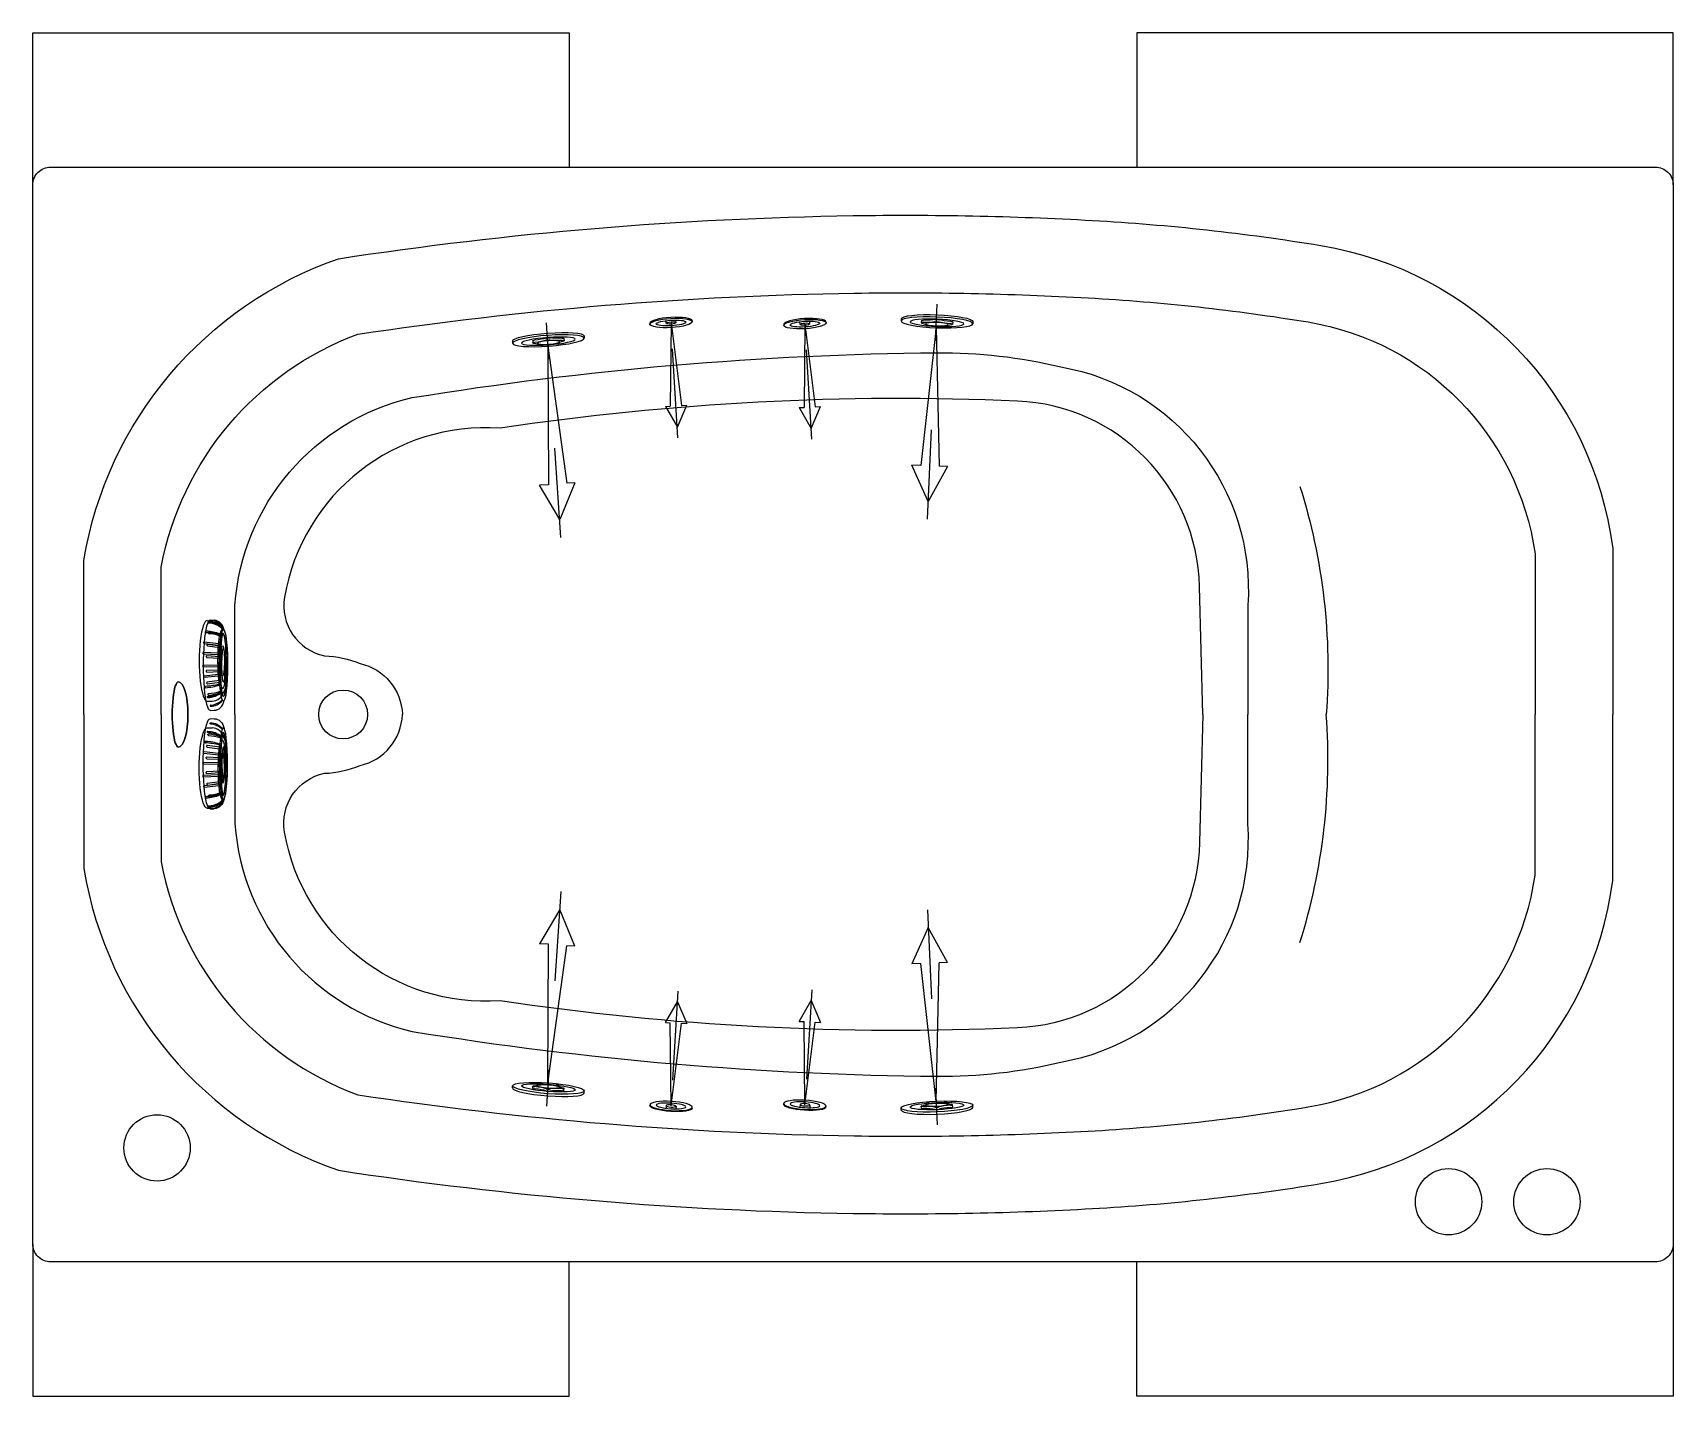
# Model space of a CAD drawing. Header units: millimetres. Extents: x -1245.69 to -1243.86, y 2264.48 to 2266.01.
import ezdxf

# ---------------------------------------------------------------- set-up
doc = ezdxf.new("R2010")
doc.units = ezdxf.units.MM
doc.linetypes.add('CENTER', pattern=[2, 1.25, -0.25, 0.25, -0.25])
for name, color, linetype in [('CONTOR04', 7, 'Continuous'), ('jacuzzi', 1, 'Continuous'), ('LCENTR02', 1, 'CENTER'), ('LCOTA02', 1, 'Continuous')]:
    doc.layers.add(name, color=color, linetype=linetype)

# ---------------------------------------------------------------- blocks, each defined once
blk = doc.blocks.new('A$C18C942D9')
at = {"layer": 'LCOTA02'}
for p, q in [((1.39, 14.07), (2.25, 14.06)), ((1.39, 14.07), (2.25, 14.06)), ((0.91, 10.36), (3.39, 10.07)), ((0.72, 8.27), (3.27, 8.13)), ((0.74, 8.55), (3.28, 8.42)), ((0.87, 10.09), (3.36, 9.79)), ((0.71, 6.26), (3.26, 6.35)), ((0.72, 5.98), (3.27, 6.07)), ((0.82, 4.43), (3.33, 4.69)), ((0.85, 4.16), (3.35, 4.41)), ((1.39, 0), (2.25, 0.01))]:
    blk.add_line(p, q, dxfattribs=at)
for centre, radius, start, end in [((1.63, 13.71), 0.086, 68.3204, 262.6804), ((1.63, 10.22), 3.41, 44.3309, 90.2321), ((1.75, 10.74), 3.06, 37.8314, 91.6456), ((2.23, 11.96), 2.1, 15.4909, 89.5), ((0.89, 10.23), 0.136, 80.818, 264.7502), ((1.15, 12.09), 0.124, 70.0987, 280.7386), ((1.13, 5.34), 6.63, 68.2863, 89.644), ((1.13, 6.05), 6.16, 66.1373, 89.444), ((0.73, 8.41), 0.139, 86.3618, 267.5776), ((0.71, 6.12), 0.139, 91.7123, 272.3078), ((0.83, 4.29), 0.137, 94.5439, 277.7632), ((1.09, 2.48), 0.134, 97.3715, 283.5655), ((-0.04, 18.07), 15.5, 274.0945, 283.2492), ((0.37, 12.75), 10.42, 274.1152, 287.7136), ((1.47, 0.72), 0.086, 97.3196, 291.6796), ((1.21, 5.45), 4.65, 273.0204, 304.8844), ((1.38, 4.67), 4.04, 271.6748, 309.1263), ((2.23, 2.11), 2.1, 270.5, 344.4472)]:
    blk.add_arc(centre, radius, start, end, dxfattribs=at)
blk.add_ellipse((1.39, 7.04), major_axis=(0, 7.03), ratio=0.198307, start_param=6.281174, end_param=9.428239, dxfattribs=at)
for major_axis, ratio in [((0, 5.6), 0.1484), ((0, 4.89), 0.114375), ((0, 2.65), 0.112344)]:
    blk.add_ellipse((4.09, 7.03), major_axis=major_axis, ratio=ratio, dxfattribs=at)
blk = doc.blocks.new('PO')
at = {"layer": 'CONTOR04', "xscale": 0.639661404713691, "yscale": 0.639661404713691, "zscale": 0.639661404713691, "rotation": 359.9917632775139}
blk.add_blockref('A$C18C942D9', (-0.89, -4.5), dxfattribs=at)
blk = doc.blocks.new('PLX')
at = {"layer": 'LCENTR02'}
blk.add_line((21.97, 0), (-2.03, 0), dxfattribs=at)
at = {"layer": 'LCOTA02'}
for p, q in [((-0.28, 4.09), (-0.03, 4.09)), ((-0.14, 1.83), (0.13, 1.84)), ((15.99, 1.96), (15.99, 1.06)), ((15.99, 1.96), (19.97, 0.01)), ((0.56, 0), (15.99, 1.06)), ((19.97, 0.01), (16.01, -2)), ((-0.13, -1.66), (0.12, -1.66)), ((0.56, 0), (16.01, -0.99)), ((16.01, -0.99), (16.01, -2)), ((-0.24, -3.91), (0.01, -3.91))]:
    blk.add_line(p, q, dxfattribs=at)
at = {"layer": 'LCOTA02', "extrusion": (0, 0, -1)}
for centre, major_axis, ratio, start_param, end_param in [((-0.26, 0.09), (-0.02, 4), 0.15, 3.141593, 6.283185), ((-0.01, 0.09), (-0.02, 4), 0.15, 3.141593, 9.424778), ((0.04, 0.09), (-0.02, 3), 0.133333, 3.141593, 9.424778), ((-0.14, 1.57), (-0.001, 0.268), 0.15, -1.378279, 0), ((0.11, 1.57), (-0.001, 0.268), 0.15, -1.378279, 0.74996), ((-0.3, 0.08), (-0.001, 0.268), 0.15, 3.648269, 5.776509), ((-0.46, 1.98), (-0.01, 1.9), 0.15, 1.763314, 2.634916), ((-0.05, 0.09), (-0.001, 0.268), 0.15, 3.648269, 5.776509), ((-0.21, 1.98), (-0.01, 1.9), 0.15, 1.763314, 2.634916), ((0.19, 0.09), (-0.01, 1.25), 0.15, 3.141593, 9.424778), ((0.32, 3.16), (-0.01, 1.9), 0.15, 3.019951, 3.891553), ((0.37, 1), (-0.001, 0.268), 0.15, -0.121642, 2.006598), ((0.67, 0.09), (-0.01, 1.9), 0.15, 4.276588, 5.14819), ((-0.45, -1.81), (-0.01, 1.9), 0.15, 0.506677, 1.378279), ((-0.13, -1.4), (-0.001, 0.268), 0.15, 3.141593, 4.519872), ((-0.2, -1.81), (-0.01, 1.9), 0.15, 0.506677, 1.378279), ((0.12, -1.39), (-0.001, 0.268), 0.15, 2.391632, 4.519872), ((0.35, -2.98), (-0.01, 1.9), 0.15, -0.74996, 0.121642), ((0.38, -0.83), (-0.001, 0.268), 0.15, 1.134995, 3.263235)]:
    blk.add_ellipse(centre, major_axis=major_axis, ratio=ratio, start_param=start_param, end_param=end_param, dxfattribs=at)
blk = doc.blocks.new('A$C302A24D9')
at = {"layer": 'jacuzzi'}
for p, q in [((0, 1.23), (0, 1.02)), ((1.81, 1.02), (1.81, 1.61)), ((2.9, 1.02), (2.9, 1.61)), ((4.71, 1.23), (4.71, 1.02))]:
    blk.add_line(p, q, dxfattribs=at)
at = {"layer": 'jacuzzi', "extrusion": (0, 0, -1)}
for centre, major_axis, ratio, start_param, end_param in [((2.36, 1.23), (2.36, 0), 0.431953, 3.141593, 6.283185), ((2.36, 1.02), (2.36, 0), 0.431953, 3.141593, 9.424778), ((2.36, 1.02), (1.65, 0), 0.381644, 3.141593, 9.424778), ((2.36, 1.02), (0.544, 0), 0.461888, 1.570796326794896, 7.853981633974482)]:
    blk.add_ellipse(centre, major_axis=major_axis, ratio=ratio, start_param=start_param, end_param=end_param, dxfattribs=at)
blk = doc.blocks.new('BMG')
at = {"layer": 'LCENTR02'}
blk.add_line((0, -12.84), (0, 1.55), dxfattribs=at)
at = {"layer": 'LCOTA02'}
for p, q in [((0, 0), (-0.59, -9.27)), ((0, 0), (0.64, -9.26)), ((0, -11.64), (-1.2, -9.27)), ((-0.59, -9.27), (-1.2, -9.27)), ((1.18, -9.25), (0, -11.64)), ((1.18, -9.25), (0.64, -9.26))]:
    blk.add_line(p, q, dxfattribs=at)
at = {"layer": 'CONTOR04', "yscale": 0.5}
blk.add_blockref('A$C302A24D9', (-2.36, -0.51), dxfattribs=at)

msp = doc.modelspace()

# ---------------------------------------------------------------- linework, layer by layer
at = {"layer": 'jacuzzi'}
for p, q in [((-1245.6902, 2265.8385), (-1245.6902, 2266.0086)), ((-1245.6902, 2266.0086), (-1245.0902, 2266.0086)), ((-1245.0902, 2266.0086), (-1245.0902, 2265.8585)), ((-1243.8552, 2266.0086), (-1244.4552, 2266.0086)), ((-1244.4552, 2266.0086), (-1244.4552, 2265.8585)), ((-1243.8552, 2265.8385), (-1243.8552, 2266.0086)), ((-1245.4951, 2265.351), (-1245.4896, 2265.3509)), ((-1245.4951, 2265.351), (-1245.4896, 2265.3509)), ((-1245.4982, 2265.3273), (-1245.4823, 2265.3254)), ((-1245.4993, 2265.3139), (-1245.483, 2265.313)), ((-1245.4992, 2265.3156), (-1245.483, 2265.3148)), ((-1245.4984, 2265.3255), (-1245.4824, 2265.3236)), ((-1245.4994, 2265.301), (-1245.4831, 2265.3016)), ((-1245.4994, 2265.2992), (-1245.483, 2265.2998)), ((-1245.4987, 2265.2893), (-1245.4826, 2265.291)), ((-1245.4985, 2265.2876), (-1245.4825, 2265.2892)), ((-1245.4951, 2265.261), (-1245.4896, 2265.261)), ((-1245.4951, 2265.231), (-1245.4896, 2265.2309)), ((-1245.4987, 2265.2026), (-1245.4826, 2265.2009)), ((-1245.4985, 2265.2044), (-1245.4825, 2265.2027)), ((-1245.4994, 2265.1927), (-1245.483, 2265.1921)), ((-1245.4994, 2265.1909), (-1245.4831, 2265.1904)), ((-1245.4993, 2265.1781), (-1245.483, 2265.1789)), ((-1245.4992, 2265.1763), (-1245.483, 2265.1771)), ((-1245.4984, 2265.1664), (-1245.4824, 2265.1684)), ((-1245.4982, 2265.1647), (-1245.4823, 2265.1666)), ((-1245.4951, 2265.141), (-1245.4896, 2265.141)), ((-1245.4951, 2265.141), (-1245.4896, 2265.141)), ((-1245.6902, 2264.6535), (-1245.6902, 2264.4833)), ((-1243.8552, 2264.6535), (-1243.8552, 2264.4833)), ((-1245.0902, 2264.4833), (-1245.0902, 2264.6335)), ((-1244.4552, 2264.4833), (-1244.4552, 2264.6335)), ((-1245.6902, 2264.4833), (-1245.0902, 2264.4833)), ((-1243.8552, 2264.4833), (-1244.4552, 2264.4833))]:
    msp.add_line(p, q, dxfattribs=at)
at = {"layer": 'jacuzzi', "color": 3}
msp.add_lwpolyline([(-1245.6702, 2265.8585), (-1243.8752, 2265.8585, -0.414214), (-1243.8552, 2265.8385), (-1243.8552, 2264.6535, -0.414214), (-1243.8752, 2264.6335), (-1245.6702, 2264.6335, -0.414214), (-1245.6902, 2264.6535), (-1245.6902, 2265.8385, -0.414214)], format="xyb", close=True, dxfattribs=at)
at = {"layer": 'jacuzzi'}
for points in [[(-1245.6332, 2265.246), (-1245.6332, 2265.4184, -0.274461), (-1245.3481, 2265.7559, -0.03418), (-1244.7727, 2265.8041, -0.017717), (-1244.5048, 2265.7987, -0.02689), (-1244.2495, 2265.7707, -0.331905), (-1243.9229, 2265.4316), (-1243.9229, 2265.246)], [(-1245.5465, 2265.246), (-1245.5465, 2265.4108, -0.263367), (-1245.3268, 2265.6714, -0.033678), (-1244.7714, 2265.7174, -0.017717), (-1244.5096, 2265.7121, -0.02689), (-1244.2636, 2265.6851, -0.327274), (-1244.0097, 2265.4258), (-1244.0097, 2265.246)], [(-1245.4641, 2265.246), (-1245.4641, 2265.3682, -0.329356), (-1245.2657, 2265.6005, -0.037981), (-1244.6789, 2265.6507, -0.061626), (-1244.5402, 2265.6348, -0.384461), (-1244.331, 2265.3682), (-1244.331, 2265.246)], [(-1244.3812, 2265.246), (-1244.3851, 2265.3893, 0.394979), (-1244.5887, 2265.5966, 0.048196), (-1245.1675, 2265.5662, 0.385528), (-1245.4086, 2265.3774, 0.404331), (-1245.3639, 2265.3117, -0.090214), (-1245.3241, 2265.303, -0.341775), (-1245.2768, 2265.246, -22.828781)], [(-1244.2728, 2265.5012, -0.095544), (-1244.2434, 2265.246, -26.465068)], [(-1245.6332, 2265.246), (-1245.6332, 2265.0736, 0.274461), (-1245.3481, 2264.736, 0.03418), (-1244.7727, 2264.6878, 0.017717), (-1244.5048, 2264.6932, 0.02689), (-1244.2495, 2264.7212, 0.331905), (-1243.9229, 2265.0603), (-1243.9229, 2265.246)], [(-1245.5465, 2265.246), (-1245.5465, 2265.0812, 0.263367), (-1245.3268, 2264.8205, 0.033678), (-1244.7714, 2264.7746, 0.017717), (-1244.5096, 2264.7798, 0.02689), (-1244.2636, 2264.8069, 0.327274), (-1244.0097, 2265.0661), (-1244.0097, 2265.246)], [(-1245.4641, 2265.246), (-1245.4641, 2265.1237, 0.329356), (-1245.2657, 2264.8914, 0.037981), (-1244.6789, 2264.8412, 0.061626), (-1244.5402, 2264.8571, 0.384461), (-1244.331, 2265.1237), (-1244.331, 2265.246)], [(-1244.3812, 2265.246), (-1244.3851, 2265.1026, -0.394979), (-1244.5887, 2264.8953, -0.048196), (-1245.1675, 2264.9257, -0.385528), (-1245.4086, 2265.1145, -0.404331), (-1245.3639, 2265.1802, 0.090214), (-1245.3241, 2265.1889, 0.341775), (-1245.2768, 2265.246, 22.828781)], [(-1244.2728, 2264.9908, 0.095544), (-1244.2434, 2265.246, 26.465068)]]:
    msp.add_lwpolyline(points, format="xyb", dxfattribs=at)
for centre, radius in [((-1245.3431, 2265.246), 0.0273), ((-1245.3431, 2265.246), 0.0273), ((-1245.5512, 2264.7611), 0.0371), ((-1244.1065, 2264.7008), 0.0371), ((-1243.9964, 2264.7008), 0.0371)]:
    msp.add_circle(centre, radius, dxfattribs=at)
for centre, radius, start, end in [((-1245.4935, 2265.3487), 0.00055, 68.3122, 262.6722), ((-1245.4935, 2265.3263), 0.0218, 44.3227, 90.2239), ((-1245.4928, 2265.3296), 0.0196, 37.8232, 91.6373), ((-1245.4897, 2265.3375), 0.0134, 15.4826, 89.4918), ((-1245.4983, 2265.3264), 0.000869, 80.8097, 264.742), ((-1245.4966, 2265.3383), 0.000793, 70.0905, 280.7303), ((-1245.4967, 2265.2951), 0.0424, 68.278, 89.6357), ((-1245.4967, 2265.2997), 0.0394, 66.1291, 89.4358), ((-1245.4993, 2265.3147), 0.000887, 86.3536, 267.5694), ((-1245.4994, 2265.3001), 0.000891, 91.7041, 272.2995), ((-1245.497, 2265.2768), 0.000857, 97.3632, 283.5572), ((-1245.5042, 2265.3766), 0.0991, 274.0863, 283.241), ((-1245.5016, 2265.3425), 0.0667, 274.107, 287.7054), ((-1245.4962, 2265.2958), 0.0297, 273.0121, 304.8762), ((-1245.4951, 2265.2908), 0.0258, 271.6666, 309.118), ((-1245.4897, 2265.2744), 0.0134, 270.4918, 344.4389), ((-1245.4946, 2265.2656), 0.00055, 97.3113, 291.6713), ((-1245.497, 2265.2151), 0.000857, 76.4428, 262.6368), ((-1245.5016, 2265.1494), 0.0667, 72.2946, 85.893), ((-1245.4946, 2265.2264), 0.00055, 68.3287, 262.6887), ((-1245.4962, 2265.1961), 0.0297, 55.1238, 86.9879), ((-1245.4951, 2265.2011), 0.0258, 50.882, 88.3334), ((-1245.4897, 2265.2175), 0.0134, 15.5611, 89.5082), ((-1245.5042, 2265.1154), 0.0991, 76.759, 85.9137), ((-1245.4994, 2265.1918), 0.000891, 87.7005, 268.2959), ((-1245.4993, 2265.1772), 0.000887, 92.4306, 273.6464), ((-1245.4983, 2265.1655), 0.000869, 95.258, 279.1903), ((-1245.4966, 2265.1536), 0.000793, 79.2697, 289.9095), ((-1245.4967, 2265.1968), 0.0424, 270.3643, 291.722), ((-1245.4967, 2265.1922), 0.0394, 270.5642, 293.8709), ((-1245.4935, 2265.1432), 0.00055, 97.3278, 291.6878), ((-1245.4935, 2265.1656), 0.0218, 269.7761, 315.6773), ((-1245.4928, 2265.1623), 0.0196, 268.3627, 322.1768), ((-1245.4897, 2265.1544), 0.0134, 270.5082, 344.5174)]:
    msp.add_arc(centre, radius, start, end, dxfattribs=at)
for centre, major_axis, ratio, start_param, end_param in [((-1245.4951, 2265.306), (0, 0.045), 0.198307, 6.281174, 9.428239), ((-1245.5274, 2265.246), (0, 0.0365), 0.186255, 6.283185, 9.424778), ((-1245.5274, 2265.246), (0, 0.0365), 0.295801, 3.141593, 6.283185)]:
    msp.add_ellipse(centre, major_axis=major_axis, ratio=ratio, start_param=start_param, end_param=end_param, dxfattribs=at)
for major_axis, ratio in [((0, 0.0358), 0.1484), ((0, 0.0313), 0.114375), ((0, 0.0169), 0.112344)]:
    msp.add_ellipse((-1245.4778, 2265.306), major_axis=major_axis, ratio=ratio, dxfattribs=at)
at = {"layer": 'jacuzzi', "extrusion": (0, 0, -1)}
for centre, major_axis, ratio, start_param, end_param in [((-1245.5274, 2265.246), (0, -0.0365), 0.186255, 6.283185, 9.424778), ((-1245.5274, 2265.246), (0, -0.0365), 0.295801, 3.141593, 6.283185), ((-1245.4951, 2265.186), (0, -0.045), 0.198307, 6.281174, 9.428239)]:
    msp.add_ellipse(centre, major_axis=major_axis, ratio=ratio, start_param=start_param, end_param=end_param, dxfattribs=at)
for major_axis, ratio in [((0, -0.0358), 0.1484), ((0, -0.0313), 0.114375), ((0, -0.0169), 0.112344)]:
    msp.add_ellipse((-1245.4778, 2265.186), major_axis=major_axis, ratio=ratio, dxfattribs=at)

# ---------------------------------------------------------------- block references
at = {"layer": 'jacuzzi'}
for name, p, xscale, yscale, zscale, rotation in [('BMG', (-1244.9762, 2265.684), -0.0100330033002881, 0.01003300330046386, 0.0100330033003292, 3.435317023800774), ('BMG', (-1244.8265, 2265.6827), -0.0100330033002881, 0.01003300330046386, 0.0100330033003292, 3.435317023800774), ('PLX', (-1244.6796, 2265.6846), 0.0100330033002676, 0.01003300330046386, 0.0100330033003292, 267.440256843066), ('PLX', (-1245.1143, 2265.664), 0.0100330033002676, 0.01003300330046386, 0.0100330033003292, 273.8834309611699), ('PO', (-1245.4919, 2265.301), 0.008618073175230242, 0.01120349512802932, 0.008618073175306567, 0.0151256707859258), ('PO', (-1245.4919, 2265.1909), -0.008618073175230242, 0.01120349512802932, 0.008618073175306567, 179.9848743292141), ('PLX', (-1245.1143, 2264.8279), -0.0100330033002676, 0.01003300330046386, 0.0100330033003292, 266.11656903883), ('PLX', (-1244.6796, 2264.8074), -0.0100330033002676, 0.01003300330046386, 0.0100330033003292, 272.5597431569339), ('BMG', (-1244.9762, 2264.808), 0.0100330033002881, 0.01003300330046386, 0.0100330033003292, 176.5646829761992), ('BMG', (-1244.8265, 2264.8093), 0.0100330033002881, 0.01003300330046386, 0.0100330033003292, 176.5646829761992)]:
    msp.add_blockref(name, p, dxfattribs=dict(at, xscale=xscale, yscale=yscale, zscale=zscale, rotation=rotation))

doc.saveas('drawing.dxf')
